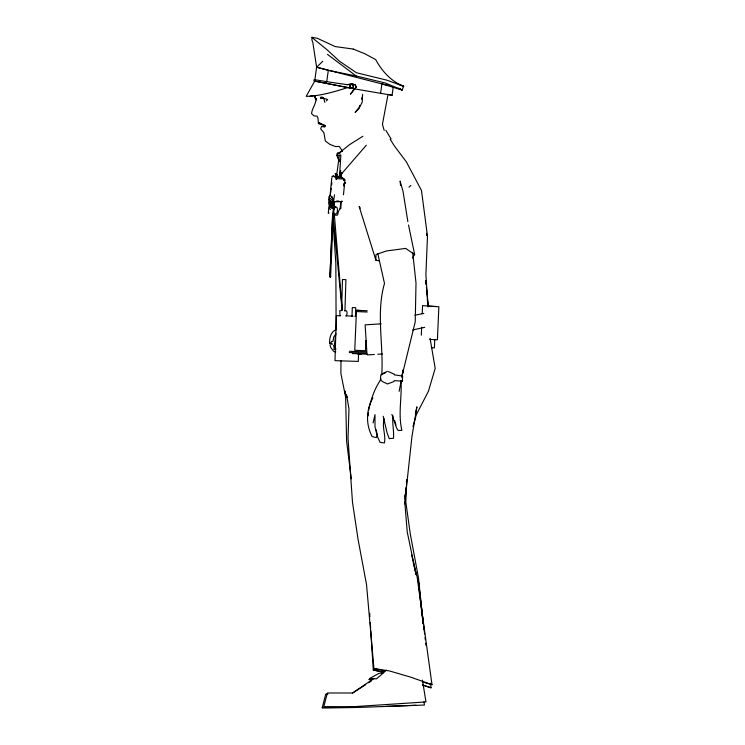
<?xml version="1.0" encoding="UTF-8"?>
<svg xmlns="http://www.w3.org/2000/svg" width="745" height="745" viewBox="0 0 745 745"><rect width="100%" height="100%" fill="white"/><g stroke="black" fill="none" stroke-linecap="round" stroke-linejoin="round"><path stroke-width="1.12" d="M340.968 360.701L340.893 373.45L345.484 396.405L347.645 397.132M381.747 374.903C383.694 344.451 375.899 313.17 384.495 283.445L377.762 253.496M379.196 260.89L375.89 260.191L375.955 254.585L386.404 250.963L405.708 248.402L414.676 254.613L412.348 258.021M332.056 197.229L331.879 197.025M392.997 415.822C392.028 423.309 394.124 430.917 393.49 438.246L389.272 438.628L387.195 433.19L383.191 416.241M332.056 197.323L332.223 197.798L331.525 197.146M334.514 194.79L332.54 208.395L332.559 207.38M332.587 207.212L332.521 207.743L329.365 204.968L329.43 204.428L332.68 207.222L333.024 202.985L329.057 199.427L332.913 203.04L333.117 198.952L330.212 195.032L328.834 197.08L329.113 205.424M341.573 310.656L342.486 279.533L343.715 279.543L345.913 279.636L344.954 310.767L344.423 310.73M358.559 353.353L358.308 361.418L334.989 360.654L336.368 315.684L340.605 315.75M406.723 480.199L405.82 501.944L410.309 534.091L418.466 577.775L423.253 623.639M329.923 276.889L330.64 276.758L329.923 276.889L332.587 215.37M329.961 276.73L332.633 215.212M330.594 276.917L333.257 216.395M329.616 342.104C329.495 337.234 331.301 330.92 336.638 329.597M362.582 94.298L362.228 102.158L359.043 108.453L355.151 112.421L359.127 107.448L359.751 105.38M367.145 312.034L356.427 311.54L354.75 350.252L365.46 350.755L365.907 340.502M421.307 335.194L421.651 327.232M422.238 313.571L422.583 305.608L438.852 306.754L437.417 339.767L429.791 339.45M434.745 339.804L434.4 347.822L431.243 347.813M404.656 501.515L404.526 503.834L404.721 501.543M404.935 496.887L405.066 494.578M339.524 176.593L340.847 155.072M401.732 381.552L402.281 381.161L402.635 376.085L394.301 374.837L394.384 374.251L388.443 371.587M332.987 341.312L333.713 337.159L335.697 334.049M368.142 415.887L368.44 412.451M404.917 499.252L405.317 494.661M405.615 491.225L405.913 487.789M406.416 482.062L406.612 479.761M328.964 206.43L328.284 213.303L329.029 213.014M329.988 196.103L331.814 177.748M332.94 176.556L331.935 176.537L332.866 176.639L332.959 175.755M336.07 179.405L336.144 178.576M336.451 179.573L336.535 178.735L333.546 175.736M340.893 176.239C340.307 177.366 342.579 177.31 341.201 177.44M340.12 208.851L340.847 201.532M341.135 201.55L340.856 208.423M343.492 179.964L343.575 179.135M343.669 179.973L343.752 179.135M343.901 179.117L343.817 179.955L344.525 180.206M344.05 178.958L343.929 179.927M343.864 185.244L344.069 183.186M344.06 186.278L344.451 182.935M343.473 194.78L344.944 179.955M335.818 333.192L333.909 349.442L336.079 349.005M331.618 197.276L332.447 197.323M330.668 192.722L331.208 188.262M331.618 184.918L331.888 182.683M332.419 208.376L329.56 205.834L329.495 206.374M330.566 203.022L332.633 205.378L329.067 202.212M332.838 203.674L332.773 204.214L329.262 200.601L332.559 203.655M384.308 418.792C381.598 426.801 386.096 435.108 384.429 442.93L380.034 442.306L377.156 435.899L374.986 426.736L374.986 414.611L373.115 422.937M393.295 86.448L392.094 95.267L354.62 88.897L314.148 81L314.334 79.622L314.884 79.696L316.625 67.199L312.807 42.372L311.894 39.848L312.015 37.25L317.342 38.312L335.166 46.572L353.232 49.068M347.57 87.603C334.309 91.849 320.099 96.058 306.176 96.356L314.66 81.279L314.334 79.622L314.893 79.696M336.526 176.248L339.32 155.482M380.583 93.47L381.896 83.906L316.625 67.199L322.753 61.304M316.625 67.19L328.303 70.365L326.729 81.671L314.334 79.622M326.021 83.505L326.291 81.615L347.44 84.697L352.283 83.934L355.179 84.837L356.334 87.1L354.629 88.906L314.148 81M387.838 95.49L382.427 124.331L384.178 130.384M339.664 176.127L340.688 170.456M340.94 176.556L341.489 173.548M401.872 377.426L403.334 369.548L401.918 376.178M339.338 161.563L336.87 155.5L337.299 153.228L339.729 152.408L340.148 152.949L337.699 153.768L337.215 155.472L339.264 160.454M341.052 174.786L341.424 172.784M399.106 391.339L401.238 380.732M337.196 174.917C334.188 178.819 340.716 176.481 339.301 177.729M401.909 376.318L415.226 321.877L416.008 283.044L412.711 252.723M340.949 177.059L341.964 172.589M415.338 413.605L416.93 406.826L411.911 436.849L404.805 502.344L407.236 531.977L416.157 574.749L413.233 562.577M423.979 701.706L424.417 705.049L357.991 707.452L322.222 707.75L325.723 694.126L327.958 694.098M412.963 426.699L416.287 414.797L428.45 391.162L435.192 368.319L430.061 338.258M368.635 410.169C371.038 399.115 374.549 388.443 381.17 379.065M361.604 99.15L362.228 97.083M324.708 127.05L321.486 126.454L320.704 128.876L323.963 132.815L325.276 140.926L329.961 144.456L335.585 146.579L339.254 146.411L342.495 151.123M372.9 397.942C366.065 409.862 365.711 424.445 372.128 436.589L376.309 437.576L377.352 435.49L376.225 429.809M389.151 85.526L381.896 83.906L402.151 89.996L403.641 86.29C391.153 81.438 381.943 71.148 375.685 59.572L364.482 53.593L353.223 49.058M334.347 202.044L333.322 214.504M329.681 198.375L329.616 198.915M329.067 203.152L332.549 206.02M334.403 201.448L333.797 202.836L333.08 214.746M354.192 89.251L350.411 94.215L354.639 88.906M332.885 214.234L342.039 309.24M334.365 214.97L342.309 310.442M340.139 208.535L338.826 210.677A11.939 11.315 -49.3 0 0 337.746 214.635L337.159 215.249L333.965 215.035M354.62 88.897L356.334 87.1M340.409 175.14L366.307 145.228M326.282 100.92L327.688 99.467M409.024 187.2L410.84 185.43M336.517 177.394L337.047 176.835M344.525 182.823L345.065 182.767M334.887 201.467L334.188 202.957L333.145 213.396L333.667 214.858M334.691 201.802L341.238 201.634M339.869 152.455L349.424 144.744L362.908 136.233M339.599 152.902L342.272 150.881M320.378 97.139L320.629 98.154L322.185 97.018L321.039 97.772L326.841 99.16M374.139 678.397L352.553 692.999L327.381 692.99L323.805 706.614L353.819 706.679L425.982 701.93L422.434 680.12M381.645 673.322L386.338 670.155M352.357 693.222L365.711 684.608M368.579 682.765L371.438 680.921M402.142 376.383L402.635 376.085M371.597 678.099L368.803 679.561L371.69 679.989M382.641 373.645L387.363 371.308M340.474 176.667L339.357 176.155L340.642 176.192M339.813 176.621L340.53 176.612M385.705 372.565L380.797 374.865L380.388 380.034L383.312 382.027L387.521 383.964L393.928 381.561L394.263 380.621L402.281 381.161M340.055 176.453L339.375 176.332M342.151 201.103L341.573 201.187M342.113 201.467L341.536 201.55M340.102 176.854L341.229 177.226L340.176 176.686M412.702 329.97L424.734 327.334M414.863 315.256L423.849 313.412M339.804 176.006L339.292 175.988M347.245 84.679L352.087 83.906L355.188 84.846L356.119 87.063M340.353 155.016L336.87 155.5M310.013 96.18L313.179 95.77M341.08 177.217L340.325 177.208M335.585 206.914C329.905 212.455 338.295 218.881 337.345 208.488A2.002 1.9 -49.3 0 0 337.187 207.846L336.638 207.278A2.151 2.039 -49.3 0 0 335.585 206.914M337.923 176.528C336.731 176.332 339.506 177.049 337.774 176.369M381.216 323.814L365.125 324.857L366.987 354.257M367.462 354.927L374.363 354.48M377.808 354.257L382.399 353.959M325.444 126.007L321.561 124.452L320.657 123.437L318.413 123.54L317.985 118.11L317.044 116.108L314.008 115.913L311.55 113.64C311.922 108.668 315.694 104.794 315.88 99.821L314.269 95.807M430.47 683.221L431.02 687.803L422.629 685.121M386.497 706.344L415.961 705.273M340.046 315.787L339.785 310.609L341.433 310.609M322.222 707.75L357.991 707.452M349.34 351.267L366.149 351.947M349.284 352.534L366.093 353.204M352.823 316.225L351.994 316.225L352.31 307.573L355.719 307.685L355.449 316.327L354.918 316.29M329.793 343.492L331.069 343.538M334.542 351.826L335.818 351.873M344.898 310.721C348.12 309.51 347.077 315.703 346.034 315.964M361.325 354.024L357.442 353.838M345.904 315.824L352.795 316.141M339.236 175.941L340.027 176.016M335.678 176.956L337.383 177.04M341.583 177.45L340.558 177.403L341.815 177.552M340.847 177.655L341.862 177.701M344.851 179.834L343.957 179.768M336.721 200.973L338.947 201.085M428.291 306.186L436.188 306.567M361.409 310.563L356.483 310.274L367.201 310.767M353.167 353.605L352.46 353.521L367.462 354.22M335.567 173.52L335.501 174.144L336.032 173.585M336.423 174.423L337.14 174.526M335.511 176.211L335.688 173.976L335.017 173.827M336.796 174.917L336.321 174.833M346.472 394.384L348.986 408.996L348.017 438.302L352.506 502.4L358.112 539.594L366.521 584.546L373.943 668.507L389.626 670.984L410.635 677.13L431.998 684.683L417.163 577.179L411.594 554.941M337.932 177.357C335.241 176.267 338.137 179.266 336.535 177.254M328.303 70.365L356.185 75.981L385.37 83.04L402.151 89.996L398.119 88.171M387.81 94.392L392.094 95.267M335.79 173.557L336.395 173.706M370.787 630.643L373.273 669.941L383.433 672.214M373.943 668.507L385.24 671.133M373.273 669.941L383.368 672.297M320.629 98.154L321.915 98.461M422.368 681.926L431.998 684.683M336.498 178.67L343.883 179.024L340.707 176.239M422.434 684.897L431.02 687.803M403.641 86.29L386.869 80.162L356.445 72.749L339.636 61.314L326.589 49.347L312.053 37.595M338.556 177.385L339.031 177.589M398.212 88.422L402.16 89.996M398.296 84.12L403.641 86.29M321.542 124.033L318.86 122.813L325.351 125.533L325.016 126.231L321.486 126.454M320.685 124.173L318.897 123.195L320.965 123.782L320.657 123.437M356.185 75.981L327.502 54.394M329.663 197.844L332.913 200.666M329.513 205.918L332.512 208.581M333.788 351.472L330.864 347.682L329.998 345.028M330.482 209.596L329.253 207.874M345.242 182.46L345.531 183.261M337.299 153.228L337.699 153.768M360.282 208.097L359.137 206.412L375.89 260.191M385.817 130.31L391.097 138.924L390.194 139.306L394.524 146.15L406.407 161.935L421.493 190.524L427.481 236.23L425.889 274.784L428.105 306.865M333.713 345.41L334.57 347.077M324.867 102.363L323.516 97.66M391.907 414.481L396.526 427.816L398.128 430.517L401.872 430.331C397.932 413.922 402.104 397.225 400.978 380.593M394.776 420.86L395.93 424.818M345.596 395.362L346.602 441.152L351.286 478.802M408.511 225.009L414.676 254.613M407.86 221.619L403.036 191.446L400.13 181.072L400.54 185.477M344.954 390.967L345.28 393.164M345.037 391.693L345.363 393.984M426.438 233.297L426.755 235.578M424.641 634.004L418.141 579.061L421.745 612.269M425.05 637.441L425.321 639.722M425.73 643.159L426 645.449M421.996 614.56L422.368 617.996M422.741 621.423L422.992 623.714M423.495 625.93L423.849 629.376M425.823 280.977L426.14 284.394M426.466 287.812L428.179 306.055M425.758 280.94L426.047 284.339M426.522 290.001L426.913 294.526M427.295 299.062L427.863 305.86M332.875 218.881L335.837 263.339L336.125 329.383M369.697 613.303L369.911 616.767M370.284 622.55L370.647 628.333M332.745 343.855A1.453 0.95 -88.1 0 1 331.46 343.966A1.453 0.95 -88.1 0 1 331.311 342.02A1.453 0.95 -88.1 0 1 332.568 341.573M330.314 344.069A1.453 0.95 -88.1 0 1 329.895 342.439M339.897 176.258L339.962 176.202M383.852 672.539L376.449 678.853L369.622 678.527L378.777 673.471L383.852 672.539M320.946 123.735L318.413 123.54L320.965 123.782M316.513 99.774L314.39 95.798L316.513 99.774M352.823 87.677A1.816 1.704 -83.9 0 0 352.357 84.576A1.816 1.704 -83.9 0 0 350.057 86.597A1.816 1.704 -83.9 0 0 352.823 87.677M352.599 87.649A1.816 1.704 -83.9 0 0 352.124 84.558A1.816 1.704 -83.9 0 0 349.833 86.569A1.816 1.704 -83.9 0 0 352.599 87.649"/></g></svg>
